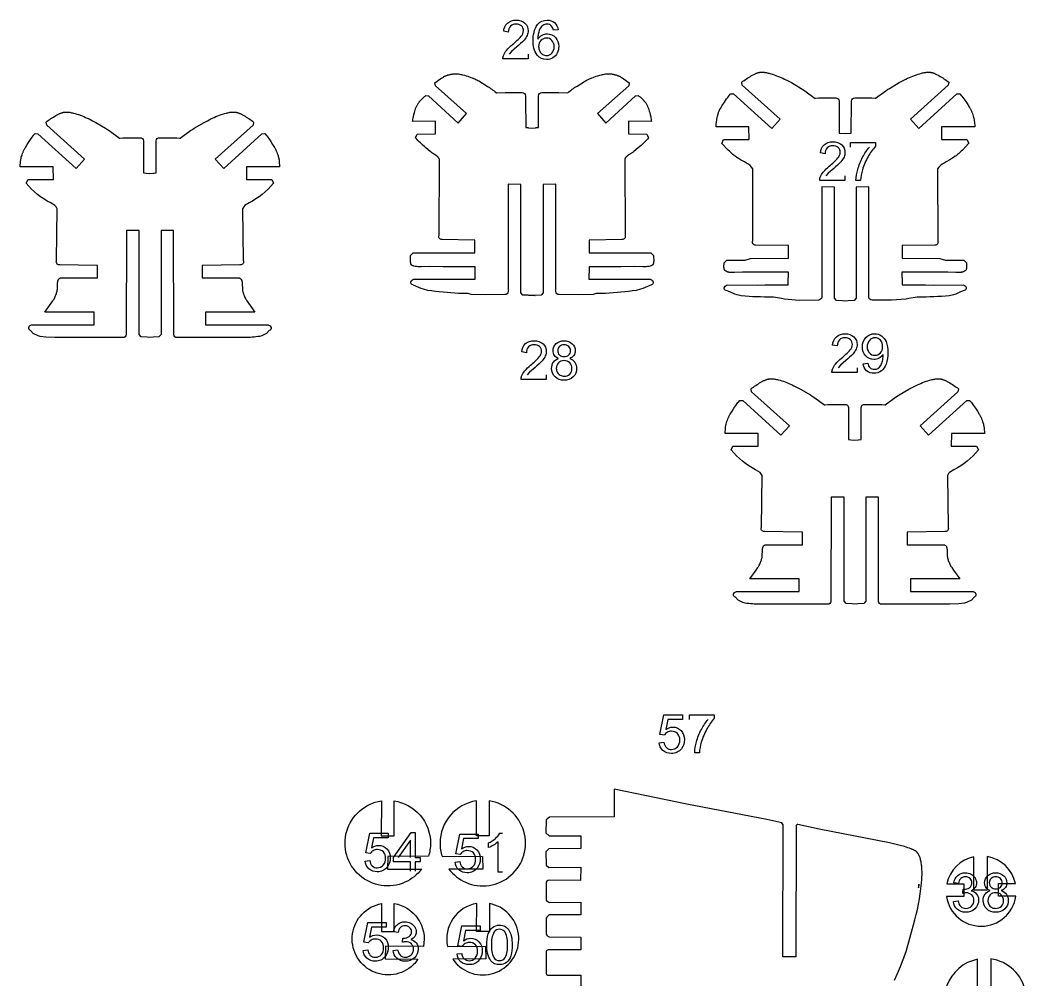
# Model space of a CAD drawing. Extents: x -389 to 108, y -244 to 818.
# Drawn here: x -388.7 to -129.1, y 50.1 to 297.9 of the extents above; entities that cross this region are included whole.
import ezdxf

# ---------------------------------------------------------------- set-up
doc = ezdxf.new("R2010")
doc.units = 0
doc.layers.add('LAYER_1', color=18, linetype='CONTINUOUS')
doc.layers.add('LETTERS', color=1, linetype='CONTINUOUS')

msp = doc.modelspace()

# ---------------------------------------------------------------- linework, layer by layer
at = {"layer": 'LAYER_1'}
for points in [[(-255.8, 226.83), (-255.79, 226.83), (-255.79, 226.83), (-255.79, 226.83), (-255.79, 226.83), (-255.79, 226.83), (-255.79, 226.83), (-255.78, 226.83), (-255.78, 226.83), (-255.78, 226.83), (-255.78, 226.83), (-255.78, 226.83), (-255.78, 226.83), (-255.78, 226.83), (-255.78, 226.83), (-255.78, 226.83), (-255.78, 226.83), (-255.78, 226.83), (-255.78, 226.83), (-255.78, 226.83), (-255.78, 226.83), (-255.78, 226.83), (-255.78, 226.83), (-255.78, 226.83), (-255.78, 226.83), (-255.78, 226.83), (-255.78, 226.83), (-255.78, 226.83), (-255.78, 226.83), (-255.78, 226.83), (-255.78, 226.83), (-255.78, 226.83), (-255.79, 226.83), (-255.79, 226.83), (-255.79, 226.83), (-255.79, 226.82), (-255.79, 226.82), (-255.79, 226.82), (-255.85, 226.82), (-256.58, 226.76), (-257.39, 226.82), (-257.57, 226.84), (-258.9, 226.91), (-259.43, 227.51), (-259.43, 255.46), (-262.69, 255.49), (-262.7, 227.78, -0.398282), (-263.54, 227.03), (-268.52, 226.98), (-272.29, 227.09), (-273.06, 227.29), (-275.16, 227.34), (-275.51, 227.34, -0.021615), (-283.44, 228.09), (-284.54, 228.43), (-285.13, 228.59), (-286.38, 229.14), (-287.35, 229.51, -0.399718), (-287.84, 230.25), (-287.63, 230.66), (-287.1, 230.98), (-271.24, 230.98), (-271.25, 234.21), (-279.49, 234.21), (-283.11, 234.28), (-285.18, 234.23, -0.068065), (-286.74, 234.3), (-287.08, 234.39), (-287.15, 234.41), (-287.22, 234.44), (-287.28, 234.46), (-287.31, 234.47), (-287.35, 234.49), (-287.38, 234.5), (-287.41, 234.52), (-287.44, 234.53), (-287.47, 234.55), (-287.5, 234.57), (-287.53, 234.58), (-287.54, 234.59), (-287.56, 234.6), (-287.57, 234.61), (-287.58, 234.62), (-287.6, 234.63), (-287.61, 234.64), (-287.62, 234.65), (-287.64, 234.67), (-287.65, 234.68), (-287.66, 234.69), (-287.67, 234.7), (-287.68, 234.71), (-287.7, 234.73), (-287.71, 234.74), (-287.72, 234.75), (-287.73, 234.77), (-287.74, 234.78), (-287.74, 234.79), (-287.75, 234.8), (-287.76, 234.81), (-287.76, 234.82), (-287.77, 234.83), (-287.78, 234.84), (-287.78, 234.85), (-287.79, 234.86), (-287.79, 234.87), (-287.8, 234.88), (-287.8, 234.89), (-287.81, 234.9), (-287.81, 234.91), (-287.82, 234.94), (-287.83, 234.96), (-287.84, 234.98), (-287.84, 235.01), (-287.85, 235.03), (-287.85, 235.06), (-287.86, 235.08), (-287.87, 235.13), (-287.9, 235.39), (-287.91, 235.44), (-287.92, 235.48), (-287.93, 235.51), (-287.93, 235.53), (-287.91, 237.09), (-287.19, 237.78), (-282.47, 237.79), (-281.04, 237.8), (-271.32, 237.83), (-271.32, 237.83), (-271.27, 237.83), (-271.27, 237.87), (-271.27, 239.43), (-271.27, 241.09), (-271.4, 241.09), (-279.75, 241.21, -0.562041), (-280.55, 242.4), (-280.46, 261.99), (-280.49, 262.06), (-280.53, 262.12), (-280.57, 262.19), (-280.61, 262.25), (-280.65, 262.31), (-280.69, 262.37), (-280.74, 262.43), (-280.76, 262.46), (-280.78, 262.49), (-280.84, 262.55), (-280.89, 262.6), (-280.95, 262.66), (-281, 262.71), (-281.06, 262.76), (-281.12, 262.81), (-281.18, 262.86), (-281.25, 262.91), (-281.35, 262.99), (-281.46, 263.06), (-281.69, 263.21), (-282.26, 263.56), (-282.38, 263.64), (-282.5, 263.72), (-282.62, 263.81), (-282.85, 263.99), (-283.98, 264.95, -0.041112), (-286.63, 267.5), (-286.17, 268.47), (-281.45, 268.49), (-281.48, 271.77), (-287.36, 271.75), (-287.32, 272.05), (-287.28, 272.34), (-287.23, 272.63), (-287.17, 272.91), (-287.05, 273.48), (-286.9, 274.06), (-286.81, 274.4), (-286.7, 274.73), (-286.65, 274.9), (-286.59, 275.07), (-286.52, 275.23), (-286.45, 275.4), (-286.38, 275.56), (-286.31, 275.73), (-286.23, 275.89), (-286.15, 276.04), (-286.06, 276.2), (-285.97, 276.35), (-285.88, 276.49), (-285.78, 276.64), (-285.72, 276.73), (-285.65, 276.81), (-285.58, 276.9), (-285.51, 276.98), (-285.44, 277.06), (-285.36, 277.14), (-284.58, 277.93, 0.016687), (-283.97, 278.4), (-283.23, 278.37), (-275.61, 271.32), (-273.43, 273.74), (-281.5, 280.91), (-281.66, 281.69), (-280.08, 282.78), (-279.76, 282.99), (-279.6, 283.1), (-279.44, 283.19), (-279.27, 283.29), (-279.11, 283.38), (-279.04, 283.41), (-278.97, 283.44), (-278.83, 283.5), (-278.69, 283.56), (-278.55, 283.62), (-278.4, 283.67), (-278.25, 283.72), (-278.1, 283.76), (-277.95, 283.8), (-277.8, 283.84), (-277.64, 283.87), (-277.49, 283.9), (-277.34, 283.93), (-277.18, 283.96), (-277.03, 283.98), (-276.88, 284), (-276.73, 284.01), (-276.62, 284.02), (-276.51, 284.03), (-276.39, 284.03), (-276.28, 284.04), (-276.17, 284.03), (-276.05, 284.03), (-275.94, 284.03), (-275.82, 284.02), (-275.71, 284.01), (-275.6, 283.99), (-275.37, 283.96), (-275.14, 283.93), (-274.91, 283.88), (-274.69, 283.83), (-274.46, 283.78), (-274.01, 283.65), (-273.57, 283.52), (-273.13, 283.38), (-272.31, 283.09), (-271.96, 282.95), (-271.64, 282.82), (-271.34, 282.7), (-271.07, 282.57), (-270.81, 282.44), (-270.56, 282.31), (-270.31, 282.17), (-268.16, 280.85, -0.02848), (-265.76, 279.14), (-263.5, 279.17), (-263.49, 279.17), (-259.11, 279.16, -0.444122), (-258.21, 278.35), (-258.2, 276.97), (-258.2, 276.93), (-258.17, 270.31), (-258.17, 270.3), (-258.17, 270.16), (-257.64, 270.12), (-257.48, 270.11), (-257.39, 270.11), (-256.53, 270.03), (-255.7, 270.1), (-255.66, 270.1), (-255.46, 270.12), (-254.92, 270.16), (-254.92, 270.31), (-254.92, 270.31), (-254.92, 270.31), (-254.89, 276.97), (-254.89, 276.97), (-254.89, 278.35, -0.444376), (-253.99, 279.16), (-249.61, 279.17), (-249.6, 279.17), (-247.33, 279.14, -0.028452), (-244.94, 280.85), (-242.79, 282.17), (-242.54, 282.31), (-242.29, 282.44), (-242.03, 282.57), (-241.75, 282.7), (-241.46, 282.83), (-241.14, 282.96), (-240.79, 283.09), (-239.96, 283.38), (-239.53, 283.52), (-239.08, 283.66), (-238.64, 283.78), (-238.41, 283.83), (-238.18, 283.88), (-237.95, 283.93), (-237.73, 283.97), (-237.5, 284), (-237.38, 284.01), (-237.27, 284.02), (-237.16, 284.03), (-237.04, 284.03), (-236.93, 284.04), (-236.81, 284.04), (-236.7, 284.04), (-236.59, 284.03), (-236.48, 284.03), (-236.36, 284.02), (-236.21, 284), (-236.06, 283.98), (-235.91, 283.96), (-235.76, 283.93), (-235.61, 283.91), (-235.45, 283.88), (-235.3, 283.84), (-235.14, 283.8), (-234.99, 283.76), (-234.84, 283.72), (-234.69, 283.67), (-234.54, 283.62), (-234.4, 283.56), (-234.26, 283.51), (-234.12, 283.44), (-234.06, 283.41), (-233.99, 283.38), (-233.82, 283.29), (-233.66, 283.19), (-233.49, 283.1), (-233.33, 283), (-233.01, 282.79), (-231.44, 281.69), (-231.6, 280.91), (-239.66, 273.74), (-237.48, 271.32), (-229.87, 278.38), (-229.13, 278.4, 0.016493), (-228.51, 277.93), (-227.73, 277.15), (-227.66, 277.07), (-227.59, 276.98), (-227.51, 276.9), (-227.45, 276.81), (-227.38, 276.73), (-227.31, 276.64), (-227.22, 276.5), (-227.12, 276.35), (-227.03, 276.2), (-226.95, 276.05), (-226.87, 275.89), (-226.79, 275.73), (-226.71, 275.57), (-226.64, 275.4), (-226.57, 275.24), (-226.51, 275.07), (-226.45, 274.9), (-226.39, 274.73), (-226.28, 274.4), (-226.19, 274.06), (-226.05, 273.49), (-225.92, 272.92), (-225.87, 272.63), (-225.82, 272.34), (-225.77, 272.05), (-225.73, 271.75), (-231.62, 271.77), (-231.64, 268.49), (-226.92, 268.48), (-226.46, 267.51, -0.041124), (-229.12, 264.95), (-230.24, 263.99), (-230.48, 263.81), (-230.6, 263.72), (-230.72, 263.64), (-230.84, 263.56), (-231.41, 263.21), (-231.63, 263.07), (-231.74, 262.99), (-231.85, 262.91), (-231.91, 262.87), (-231.97, 262.82), (-232.03, 262.77), (-232.09, 262.71), (-232.15, 262.66), (-232.2, 262.61), (-232.26, 262.55), (-232.31, 262.49), (-232.33, 262.46), (-232.36, 262.43), (-232.4, 262.37), (-232.45, 262.31), (-232.49, 262.25), (-232.53, 262.19), (-232.57, 262.12), (-232.6, 262.06), (-232.64, 261.99), (-232.55, 242.4, -0.561976), (-233.35, 241.21), (-241.69, 241.1), (-241.82, 241.1), (-241.82, 239.43), (-241.82, 237.87), (-241.82, 237.83), (-241.77, 237.83), (-241.77, 237.83), (-232.05, 237.8), (-230.62, 237.8), (-225.9, 237.78), (-225.19, 237.09), (-225.16, 235.53), (-225.17, 235.51), (-225.17, 235.49), (-225.18, 235.44), (-225.19, 235.39), (-225.23, 235.13), (-225.24, 235.08), (-225.24, 235.06), (-225.25, 235.04), (-225.25, 235.01), (-225.26, 234.99), (-225.27, 234.96), (-225.27, 234.94), (-225.28, 234.92), (-225.29, 234.91), (-225.29, 234.89), (-225.3, 234.88), (-225.3, 234.87), (-225.31, 234.86), (-225.31, 234.85), (-225.32, 234.84), (-225.32, 234.83), (-225.33, 234.82), (-225.34, 234.81), (-225.34, 234.8), (-225.35, 234.79), (-225.36, 234.78), (-225.37, 234.77), (-225.38, 234.76), (-225.39, 234.74), (-225.4, 234.73), (-225.41, 234.72), (-225.42, 234.7), (-225.43, 234.69), (-225.45, 234.68), (-225.46, 234.67), (-225.47, 234.66), (-225.48, 234.65), (-225.5, 234.64), (-225.51, 234.63), (-225.52, 234.62), (-225.54, 234.61), (-225.55, 234.6), (-225.57, 234.59), (-225.6, 234.57), (-225.62, 234.55), (-225.65, 234.53), (-225.69, 234.52), (-225.72, 234.5), (-225.75, 234.49), (-225.78, 234.48), (-225.81, 234.46), (-225.88, 234.44), (-225.95, 234.42), (-226.01, 234.4), (-226.36, 234.3, -0.068134), (-227.92, 234.23), (-229.99, 234.28), (-233.61, 234.21), (-241.84, 234.22), (-241.85, 230.98), (-225.99, 230.98), (-225.47, 230.66), (-225.25, 230.25, -0.400029), (-225.75, 229.51), (-226.72, 229.14), (-227.97, 228.59), (-228.55, 228.43), (-229.65, 228.1, -0.021576), (-237.59, 227.34), (-237.93, 227.34), (-240.04, 227.29), (-240.8, 227.09), (-244.58, 226.98), (-249.56, 227.03, -0.398236), (-250.39, 227.78), (-250.41, 255.49), (-253.66, 255.46), (-253.66, 227.51), (-254.2, 226.91), (-255.8, 226.83)], [(-175.76, 268.6), (-174.16, 268.73), (-174.13, 277, -0.444466), (-173.23, 277.81), (-168.84, 277.81), (-168.84, 277.81), (-168.03, 277.71), (-167.93, 277.7), (-165.25, 279.66), (-164.79, 279.97), (-164.33, 280.26), (-161.8, 281.75), (-160.93, 282.22), (-160.06, 282.66), (-159.62, 282.87), (-159.17, 283.08), (-158.72, 283.27), (-158.27, 283.45), (-157.82, 283.62), (-157.36, 283.78), (-156.93, 283.93), (-156.49, 284.06), (-156.04, 284.18), (-155.81, 284.24), (-155.58, 284.29), (-155.36, 284.33), (-155.13, 284.37), (-154.9, 284.4), (-154.79, 284.42), (-154.67, 284.43), (-154.56, 284.43), (-154.44, 284.44), (-154.33, 284.44), (-154.22, 284.44), (-154.1, 284.44), (-153.99, 284.44), (-153.88, 284.43), (-153.76, 284.42), (-153.69, 284.41), (-153.62, 284.4), (-153.55, 284.39), (-153.47, 284.38), (-153.4, 284.36), (-153.33, 284.34), (-153.26, 284.32), (-153.19, 284.3), (-153.11, 284.28), (-153.04, 284.26), (-152.9, 284.21), (-152.76, 284.15), (-152.62, 284.09), (-152.48, 284.03), (-152.35, 283.97), (-151.54, 283.55, -0.026021), (-148.99, 281.87), (-149.15, 281.08), (-158.9, 272.31), (-156.72, 269.89), (-146.88, 278.84), (-146.13, 278.87), (-145.77, 278.45), (-145.71, 278.37), (-145.64, 278.28), (-145.12, 277.59), (-144.6, 276.84), (-144.1, 276.08), (-143.63, 275.34), (-143.55, 275.19), (-143.47, 275.05), (-143.39, 274.89), (-143.31, 274.74), (-143.24, 274.58), (-143.17, 274.41), (-143.04, 274.08), (-142.91, 273.75), (-142.8, 273.41), (-142.59, 272.76), (-142.57, 272.69), (-142.55, 272.61), (-142.53, 272.54), (-142.51, 272.47), (-142.48, 272.32), (-142.45, 272.17), (-142.43, 272.02), (-142.41, 271.86), (-142.38, 271.56), (-142.3, 270.49), (-142.28, 270.34), (-150.86, 270.34), (-150.88, 267.06), (-144.32, 267.05), (-143.86, 266.08), (-145.49, 264.35), (-145.83, 264.01), (-146.17, 263.68), (-146.34, 263.53), (-146.52, 263.37), (-146.72, 263.2), (-146.92, 263.04), (-147.13, 262.88), (-147.34, 262.73), (-147.77, 262.43), (-148.2, 262.15), (-148.44, 261.99), (-148.69, 261.84), (-149.7, 261.27), (-150.2, 260.98, 0.166223), (-151.87, 259.49), (-151.86, 240.97, -0.561996), (-152.59, 239.78), (-160.93, 239.67), (-161.06, 239.67), (-161.06, 238), (-161.06, 236.44), (-161.06, 236.4), (-161.01, 236.4), (-161.01, 236.4), (-151.29, 236.37), (-149.86, 235.9), (-145.14, 235.89), (-144.43, 235.2), (-144.4, 234.1), (-144.41, 234.08), (-144.41, 234.06), (-144.42, 234.01), (-144.43, 233.96), (-144.47, 233.7), (-144.48, 233.65), (-144.48, 233.63), (-144.49, 233.6), (-144.49, 233.58), (-144.5, 233.56), (-144.51, 233.53), (-144.51, 233.51), (-144.52, 233.49), (-144.53, 233.47), (-144.53, 233.46), (-144.54, 233.45), (-144.54, 233.44), (-144.55, 233.43), (-144.55, 233.42), (-144.56, 233.41), (-144.56, 233.4), (-144.57, 233.39), (-144.58, 233.38), (-144.58, 233.37), (-144.59, 233.36), (-144.6, 233.35), (-144.6, 233.34), (-144.61, 233.32), (-144.63, 233.31), (-144.64, 233.3), (-144.65, 233.28), (-144.67, 233.26), (-144.7, 233.23), (-144.72, 233.21), (-144.75, 233.19), (-144.78, 233.16), (-144.81, 233.14), (-144.83, 233.12), (-144.86, 233.1), (-144.89, 233.08), (-144.92, 233.06), (-144.96, 233.04), (-144.99, 233.03), (-145.02, 233.01), (-145.05, 232.99), (-145.08, 232.98), (-145.12, 232.96), (-145.19, 232.93), (-145.25, 232.9), (-145.32, 232.88), (-145.39, 232.86), (-145.46, 232.83), (-145.6, 232.79), (-145.65, 232.78), (-145.71, 232.77), (-145.76, 232.76), (-145.81, 232.75), (-145.86, 232.74), (-145.91, 232.73), (-145.96, 232.72), (-146, 232.72), (-146.05, 232.71), (-146.1, 232.71), (-146.19, 232.71), (-146.28, 232.71), (-146.37, 232.71), (-146.94, 232.73), (-147.04, 232.73), (-147.16, 232.73), (-149.23, 232.77), (-152.85, 232.78), (-156.27, 232.79), (-161.08, 232.79), (-161.02, 229.97), (-161.01, 229.55), (-160.47, 229.54), (-159.43, 229.54), (-158.83, 229.54), (-158.63, 229.54), (-157.36, 229.54), (-154.97, 229.5), (-152.98, 229.49), (-145.23, 229.55), (-144.71, 229.23), (-144.49, 228.82, -0.399962), (-144.99, 228.08), (-145.96, 227.71), (-147.21, 227.16), (-147.79, 227), (-148.89, 226.67, -0.016121), (-156.83, 226.37), (-157.17, 226.37), (-159.28, 226.01), (-160.04, 225.81), (-163.82, 225.55), (-168.8, 225.6, -0.398108), (-169.63, 226.35), (-169.65, 254.82), (-172.9, 254.8), (-172.9, 226.08), (-173.44, 225.48), (-174.95, 225.4), (-175.76, 225.33), (-176.48, 225.39), (-177.99, 225.47), (-178.53, 226.07), (-178.53, 254.79), (-181.78, 254.82), (-181.8, 226.34, -0.398145), (-182.63, 225.6), (-187.61, 225.54), (-191.39, 225.8), (-192.15, 226), (-194.26, 226.36), (-194.6, 226.36, -0.016152), (-202.54, 226.66), (-203.64, 226.99), (-204.22, 227.15), (-205.47, 227.71), (-206.44, 228.07, -0.40006), (-206.94, 228.81), (-206.72, 229.22), (-206.2, 229.54), (-198.45, 229.48), (-196.46, 229.5), (-194.07, 229.53), (-192.8, 229.54), (-190.96, 229.54), (-190.41, 229.54), (-190.41, 229.96), (-190.35, 232.78), (-195.16, 232.79), (-198.58, 232.78), (-202.2, 232.77), (-204.27, 232.72), (-204.39, 232.72), (-204.49, 232.72), (-205.06, 232.7), (-205.15, 232.7), (-205.24, 232.7), (-205.33, 232.7), (-205.38, 232.71), (-205.42, 232.71), (-205.47, 232.72), (-205.52, 232.72), (-205.57, 232.73), (-205.62, 232.74), (-205.67, 232.75), (-205.72, 232.76), (-205.78, 232.77), (-205.83, 232.79), (-205.97, 232.83), (-206.04, 232.85), (-206.11, 232.87), (-206.18, 232.9), (-206.24, 232.93), (-206.31, 232.96), (-206.34, 232.97), (-206.38, 232.99), (-206.41, 233), (-206.44, 233.02), (-206.47, 233.04), (-206.5, 233.06), (-206.54, 233.08), (-206.57, 233.09), (-206.59, 233.12), (-206.62, 233.14), (-206.65, 233.16), (-206.68, 233.18), (-206.71, 233.2), (-206.73, 233.23), (-206.76, 233.25), (-206.78, 233.28), (-206.79, 233.29), (-206.8, 233.3), (-206.81, 233.32), (-206.83, 233.33), (-206.83, 233.34), (-206.84, 233.35), (-206.85, 233.36), (-206.85, 233.37), (-206.86, 233.38), (-206.87, 233.39), (-206.87, 233.4), (-206.88, 233.41), (-206.88, 233.42), (-206.89, 233.43), (-206.89, 233.45), (-206.9, 233.46), (-206.9, 233.47), (-206.91, 233.48), (-206.92, 233.5), (-206.92, 233.53), (-206.93, 233.55), (-206.94, 233.57), (-206.94, 233.6), (-206.95, 233.62), (-206.95, 233.65), (-206.96, 233.7), (-207, 233.95), (-207.01, 234), (-207.02, 234.05), (-207.02, 234.07), (-207.03, 234.1), (-207, 235.19), (-206.29, 235.88), (-201.57, 235.9), (-200.14, 236.36), (-190.42, 236.39), (-190.42, 236.39), (-190.37, 236.39), (-190.37, 236.43), (-190.37, 238), (-190.37, 239.66), (-190.5, 239.66), (-198.84, 239.77, -0.561977), (-199.57, 240.97), (-199.56, 259.48, 0.166253), (-201.23, 260.97), (-201.73, 261.26), (-202.74, 261.84), (-202.99, 261.99), (-203.23, 262.14), (-203.66, 262.43), (-204.09, 262.72), (-204.3, 262.88), (-204.51, 263.04), (-204.71, 263.2), (-204.91, 263.36), (-205.09, 263.52), (-205.26, 263.68), (-205.6, 264.01), (-205.94, 264.34), (-207.57, 266.07), (-207.11, 267.04), (-200.55, 267.05), (-200.57, 270.33), (-209.07, 270.33, -0.043095), (-208.76, 272.75), (-208.67, 273.07), (-208.43, 273.96), (-208.39, 274.11), (-208.34, 274.25), (-208.29, 274.39), (-208.23, 274.54), (-208.2, 274.61), (-208.17, 274.68), (-208.14, 274.75), (-208.1, 274.82), (-208.07, 274.89), (-208.03, 274.96), (-207.99, 275.03), (-207.95, 275.1), (-207.46, 275.88), (-206.91, 276.72), (-206.33, 277.54), (-206.06, 277.93), (-205.79, 278.28), (-205.72, 278.37), (-205.66, 278.44), (-205.29, 278.87), (-204.55, 278.84), (-194.7, 269.88), (-192.53, 272.3), (-202.28, 281.08), (-202.44, 281.86, -0.026016), (-199.88, 283.55), (-199.08, 283.96), (-198.94, 284.03), (-198.81, 284.09), (-198.67, 284.15), (-198.53, 284.2), (-198.39, 284.25), (-198.32, 284.28), (-198.24, 284.3), (-198.17, 284.32), (-198.1, 284.34), (-198.03, 284.35), (-197.96, 284.37), (-197.88, 284.38), (-197.81, 284.4), (-197.74, 284.41), (-197.67, 284.41), (-197.55, 284.42), (-197.44, 284.43), (-197.33, 284.44), (-197.21, 284.44), (-197.1, 284.44), (-196.99, 284.43), (-196.87, 284.43), (-196.76, 284.42), (-196.64, 284.41), (-196.53, 284.4), (-196.3, 284.37), (-196.07, 284.33), (-195.85, 284.28), (-195.62, 284.23), (-195.39, 284.18), (-194.94, 284.05), (-194.5, 283.92), (-194.07, 283.78), (-193.61, 283.62), (-193.16, 283.45), (-192.71, 283.26), (-192.26, 283.07), (-191.81, 282.87), (-191.37, 282.66), (-190.49, 282.21), (-189.63, 281.74), (-187.1, 280.26), (-186.64, 279.96), (-186.18, 279.66), (-183.5, 277.69), (-183.4, 277.71), (-182.59, 277.81), (-182.58, 277.81), (-178.25, 277.8), (-178.2, 277.8), (-178.19, 277.8, -0.440785), (-177.3, 276.99), (-177.27, 268.72), (-175.76, 268.6)], [(-361.24, 243.55), (-361.31, 216.67, -0.398159), (-362.15, 215.92), (-379.73, 215.92), (-382.05, 216.06), (-383.46, 216.24), (-384.04, 216.4), (-385.29, 216.96), (-385.96, 217.78, -0.399574), (-386.45, 218.52), (-386.24, 218.93), (-385.71, 219.25), (-369.55, 219.25), (-369.55, 222.49), (-382.25, 222.52), (-380.61, 224.77), (-380.19, 225.4), (-380.09, 225.55), (-380, 225.72), (-379.9, 225.88), (-379.86, 225.96), (-379.82, 226.05), (-379.71, 226.28), (-379.6, 226.52), (-379.5, 226.75), (-379.4, 227), (-379.31, 227.24), (-379.27, 227.36), (-379.23, 227.48), (-379.2, 227.61), (-379.16, 227.73), (-379.13, 227.86), (-379.1, 227.99), (-379.09, 228.07), (-379.07, 228.16), (-379.06, 228.25), (-379.05, 228.34), (-379.04, 228.43), (-379.04, 228.52), (-379.03, 228.7), (-379.02, 229.63), (-379.01, 229.81), (-379, 229.9), (-379, 229.99), (-378.99, 230.08), (-378.98, 230.17), (-378.96, 230.26), (-378.95, 230.35), (-378.93, 230.43), (-378.92, 230.48), (-378.91, 230.52), (-378.89, 230.56), (-378.88, 230.61), (-378.87, 230.65), (-378.85, 230.69), (-378.84, 230.73), (-378.82, 230.77), (-378.8, 230.81), (-378.79, 230.85), (-378.78, 230.86), (-378.78, 230.87), (-378.77, 230.88), (-378.77, 230.89), (-378.76, 230.9), (-378.75, 230.91), (-378.75, 230.92), (-378.74, 230.93), (-378.74, 230.94), (-378.73, 230.95), (-378.72, 230.95), (-378.72, 230.96), (-378.7, 230.98), (-378.69, 230.99), (-378.68, 231.01), (-378.66, 231.02), (-378.65, 231.04), (-378.63, 231.05), (-378.62, 231.07), (-378.6, 231.08), (-378.57, 231.1), (-378.4, 231.23), (-378.36, 231.26), (-378.34, 231.27), (-378.33, 231.29), (-378.31, 231.3), (-378.29, 231.32), (-368.71, 231.31), (-368.7, 231.31), (-368.66, 231.31), (-368.66, 231.35), (-368.66, 232.91), (-368.66, 234.57), (-368.79, 234.57), (-378.42, 234.69), (-378.51, 234.69, -0.561995), (-379.23, 235.88), (-379.07, 249.19), (-379.39, 249.69, 0.095105), (-380.75, 250.68, -0.102801), (-387.08, 255.78), (-386.62, 256.75), (-380.06, 256.76), (-380.09, 260.04), (-388.66, 260.04), (-388.64, 260.19), (-388.56, 261.26), (-388.53, 261.57), (-388.51, 261.72), (-388.49, 261.87), (-388.46, 262.02), (-388.43, 262.17), (-388.41, 262.24), (-388.4, 262.32), (-388.38, 262.39), (-388.35, 262.46), (-388.15, 263.12), (-388.03, 263.45), (-387.91, 263.79), (-387.77, 264.12), (-387.7, 264.28), (-387.63, 264.44), (-387.55, 264.6), (-387.47, 264.75), (-387.39, 264.9), (-387.31, 265.04), (-386.84, 265.78), (-386.34, 266.54), (-385.82, 267.29), (-385.31, 267.99), (-385.24, 268.08), (-385.17, 268.15), (-384.81, 268.58), (-384.07, 268.55), (-374.22, 259.59), (-372.04, 262.01), (-381.79, 270.79), (-381.95, 271.57, -0.026047), (-379.4, 273.26), (-378.6, 273.67), (-378.46, 273.74), (-378.32, 273.8), (-378.18, 273.86), (-378.04, 273.91), (-377.9, 273.96), (-377.83, 273.99), (-377.76, 274.01), (-377.69, 274.03), (-377.61, 274.05), (-377.54, 274.06), (-377.47, 274.08), (-377.4, 274.09), (-377.32, 274.11), (-377.25, 274.12), (-377.18, 274.12), (-377.07, 274.13), (-376.95, 274.14), (-376.84, 274.15), (-376.73, 274.15), (-376.61, 274.15), (-376.5, 274.14), (-376.38, 274.14), (-376.27, 274.13), (-376.16, 274.12), (-376.04, 274.11), (-375.81, 274.08), (-375.59, 274.04), (-375.36, 273.99), (-375.13, 273.94), (-374.91, 273.89), (-374.46, 273.76), (-374.01, 273.63), (-373.58, 273.49), (-373.12, 273.33), (-372.67, 273.16), (-372.22, 272.97), (-371.77, 272.78), (-371.33, 272.58), (-370.88, 272.37), (-370.01, 271.92), (-369.14, 271.45), (-366.61, 269.97), (-366.15, 269.67), (-365.69, 269.37), (-363.01, 267.4), (-362.92, 267.42), (-362.11, 267.52), (-362.1, 267.52), (-357.72, 267.51, -0.444437), (-356.82, 266.7), (-356.78, 258.43), (-356.14, 258.38), (-355.18, 258.3), (-354.31, 258.38), (-354.25, 258.38), (-354.19, 258.38), (-353.56, 258.43), (-353.52, 266.7, -0.444487), (-352.62, 267.51), (-348.24, 267.52), (-348.23, 267.52), (-347.42, 267.42), (-347.32, 267.4), (-344.65, 269.37), (-344.19, 269.67), (-343.72, 269.97), (-341.19, 271.45), (-340.33, 271.92), (-339.45, 272.37), (-339.01, 272.58), (-338.57, 272.78), (-338.12, 272.97), (-337.67, 273.16), (-337.21, 273.33), (-336.76, 273.49), (-336.32, 273.63), (-335.88, 273.76), (-335.43, 273.89), (-335.21, 273.94), (-334.98, 273.99), (-334.75, 274.04), (-334.52, 274.08), (-334.29, 274.11), (-334.18, 274.12), (-334.07, 274.13), (-333.95, 274.14), (-333.84, 274.14), (-333.73, 274.15), (-333.61, 274.15), (-333.5, 274.15), (-333.38, 274.14), (-333.27, 274.13), (-333.16, 274.12), (-333.09, 274.12), (-333.01, 274.11), (-332.94, 274.09), (-332.87, 274.08), (-332.8, 274.06), (-332.72, 274.05), (-332.65, 274.03), (-332.58, 274.01), (-332.51, 273.99), (-332.44, 273.96), (-332.3, 273.91), (-332.16, 273.86), (-332.02, 273.8), (-331.88, 273.74), (-331.74, 273.67), (-330.94, 273.26, -0.026111), (-328.39, 271.57), (-328.55, 270.79), (-338.29, 262.01), (-336.12, 259.59), (-326.27, 268.55), (-325.53, 268.58), (-325.16, 268.15), (-325.1, 268.08), (-325.03, 267.99), (-324.51, 267.29), (-324, 266.54), (-323.49, 265.78), (-323.03, 265.04), (-322.95, 264.9), (-322.86, 264.75), (-322.79, 264.6), (-322.71, 264.44), (-322.64, 264.28), (-322.57, 264.12), (-322.43, 263.79), (-322.31, 263.45), (-322.19, 263.12), (-321.98, 262.46), (-321.96, 262.39), (-321.94, 262.32), (-321.92, 262.24), (-321.91, 262.17), (-321.87, 262.02), (-321.85, 261.87), (-321.83, 261.72), (-321.81, 261.57), (-321.78, 261.26), (-321.69, 260.19), (-321.68, 260.04), (-330.25, 260.04), (-330.28, 256.76), (-323.72, 256.75), (-323.26, 255.78, -0.102815), (-329.59, 250.68, 0.095005), (-330.94, 249.69), (-331.27, 249.19), (-331.1, 235.88, -0.561639), (-331.83, 234.69), (-331.92, 234.69), (-341.55, 234.57), (-341.68, 234.57), (-341.68, 232.91), (-341.68, 231.35), (-341.68, 231.31), (-341.63, 231.31), (-341.63, 231.31), (-332.04, 231.32), (-332.03, 231.3), (-332.01, 231.29), (-331.99, 231.27), (-331.98, 231.26), (-331.94, 231.23), (-331.77, 231.1), (-331.74, 231.08), (-331.72, 231.07), (-331.71, 231.05), (-331.69, 231.04), (-331.68, 231.02), (-331.66, 231.01), (-331.65, 230.99), (-331.63, 230.98), (-331.62, 230.96), (-331.61, 230.95), (-331.61, 230.95), (-331.6, 230.94), (-331.6, 230.93), (-331.59, 230.92), (-331.58, 230.91), (-331.58, 230.9), (-331.57, 230.89), (-331.57, 230.88), (-331.56, 230.87), (-331.56, 230.86), (-331.55, 230.85), (-331.53, 230.81), (-331.52, 230.77), (-331.5, 230.73), (-331.48, 230.69), (-331.47, 230.65), (-331.46, 230.61), (-331.44, 230.56), (-331.43, 230.52), (-331.42, 230.48), (-331.41, 230.43), (-331.39, 230.35), (-331.37, 230.26), (-331.36, 230.17), (-331.35, 230.08), (-331.34, 229.99), (-331.33, 229.9), (-331.33, 229.81), (-331.32, 229.63), (-331.31, 228.7), (-331.3, 228.52), (-331.29, 228.43), (-331.29, 228.34), (-331.28, 228.25), (-331.26, 228.16), (-331.25, 228.07), (-331.23, 227.99), (-331.21, 227.86), (-331.17, 227.73), (-331.14, 227.61), (-331.1, 227.48), (-331.07, 227.36), (-331.02, 227.24), (-330.94, 227), (-330.84, 226.75), (-330.74, 226.52), (-330.63, 226.28), (-330.52, 226.05), (-330.48, 225.96), (-330.43, 225.88), (-330.34, 225.72), (-330.25, 225.55), (-330.15, 225.4), (-329.73, 224.77), (-328.08, 222.52), (-340.78, 222.49), (-340.79, 219.25), (-324.62, 219.25), (-324.1, 218.93), (-323.88, 218.52, -0.399927), (-324.38, 217.78), (-325.05, 216.96), (-326.3, 216.4), (-326.88, 216.24, -0.033144), (-330.61, 215.92), (-348.19, 215.92, -0.398265), (-349.03, 216.67), (-349.04, 243.55), (-350.24, 243.55), (-352.28, 243.55), (-352.28, 230.49), (-352.28, 217.42), (-352.3, 217.42), (-352.3, 216.7), (-352.83, 216.1), (-354.34, 216.02), (-355.15, 215.95), (-355.88, 216.01), (-357.39, 216.09), (-357.92, 216.69), (-357.92, 243.55), (-359.63, 243.55), (-361.24, 243.55)], [(-179.33, 174.69), (-179.4, 147.81, -0.398274), (-180.24, 147.06), (-197.82, 147.06, -0.033126), (-201.55, 147.38), (-202.13, 147.54), (-203.39, 148.1), (-204.05, 148.93, -0.39987), (-204.55, 149.67), (-204.33, 150.07), (-203.81, 150.39), (-187.64, 150.39), (-187.65, 153.63), (-200.35, 153.66), (-198.7, 155.91), (-198.28, 156.54), (-198.18, 156.7), (-198.09, 156.86), (-198, 157.02), (-197.95, 157.1), (-197.91, 157.19), (-197.8, 157.42), (-197.69, 157.66), (-197.59, 157.9), (-197.49, 158.14), (-197.41, 158.38), (-197.36, 158.5), (-197.33, 158.63), (-197.29, 158.75), (-197.26, 158.87), (-197.23, 159), (-197.2, 159.13), (-197.18, 159.21), (-197.17, 159.3), (-197.15, 159.39), (-197.14, 159.48), (-197.14, 159.57), (-197.13, 159.66), (-197.12, 159.84), (-197.11, 160.77), (-197.1, 160.95), (-197.1, 161.04), (-197.09, 161.13), (-197.08, 161.22), (-197.07, 161.31), (-197.06, 161.4), (-197.04, 161.49), (-197.02, 161.58), (-197.01, 161.62), (-197, 161.66), (-196.99, 161.7), (-196.97, 161.75), (-196.96, 161.79), (-196.95, 161.83), (-196.93, 161.87), (-196.91, 161.91), (-196.9, 161.95), (-196.88, 161.99), (-196.87, 162), (-196.87, 162.01), (-196.86, 162.02), (-196.86, 162.03), (-196.85, 162.04), (-196.85, 162.05), (-196.84, 162.06), (-196.84, 162.07), (-196.83, 162.08), (-196.82, 162.09), (-196.82, 162.1), (-196.81, 162.1), (-196.8, 162.12), (-196.78, 162.14), (-196.77, 162.15), (-196.75, 162.16), (-196.74, 162.18), (-196.72, 162.19), (-196.71, 162.21), (-196.69, 162.22), (-196.66, 162.25), (-196.49, 162.37), (-196.45, 162.4), (-196.44, 162.41), (-196.42, 162.43), (-196.4, 162.44), (-196.39, 162.46), (-186.8, 162.45), (-186.8, 162.45), (-186.75, 162.45), (-186.75, 162.49), (-186.75, 164.05), (-186.75, 165.72), (-186.88, 165.72), (-196.51, 165.83), (-196.6, 165.83, -0.562277), (-197.33, 167.02), (-197.16, 180.33), (-197.49, 180.83), (-197.7, 181.06), (-198.84, 181.82, -0.102796), (-205.17, 186.92), (-204.71, 187.89), (-198.15, 187.9), (-198.18, 191.18), (-206.75, 191.18), (-206.72, 191.49), (-206.65, 192.4), (-206.62, 192.71), (-206.6, 192.86), (-206.58, 193.01), (-206.56, 193.16), (-206.53, 193.31), (-206.51, 193.38), (-206.49, 193.46), (-206.47, 193.53), (-206.45, 193.6), (-206.24, 194.26), (-206.12, 194.59), (-206, 194.93), (-205.86, 195.26), (-205.79, 195.42), (-205.72, 195.58), (-205.65, 195.74), (-205.57, 195.89), (-205.49, 196.04), (-205.4, 196.18), (-204.94, 196.92), (-204.44, 197.69), (-203.92, 198.43), (-203.4, 199.13), (-203.33, 199.22), (-203.27, 199.29), (-202.9, 199.72), (-202.16, 199.69), (-192.31, 190.73), (-190.14, 193.15), (-199.89, 201.93), (-200.04, 202.71, -0.026032), (-197.49, 204.4), (-196.69, 204.81), (-196.55, 204.88), (-196.41, 204.94), (-196.27, 205), (-196.13, 205.05), (-195.99, 205.1), (-195.92, 205.13), (-195.85, 205.15), (-195.78, 205.17), (-195.71, 205.19), (-195.64, 205.21), (-195.56, 205.22), (-195.49, 205.24), (-195.42, 205.25), (-195.34, 205.26), (-195.27, 205.27), (-195.16, 205.28), (-195.05, 205.28), (-194.93, 205.29), (-194.82, 205.29), (-194.71, 205.29), (-194.59, 205.28), (-194.48, 205.28), (-194.36, 205.27), (-194.25, 205.26), (-194.14, 205.25), (-193.91, 205.22), (-193.68, 205.18), (-193.45, 205.13), (-193.22, 205.08), (-193, 205.03), (-192.55, 204.91), (-192.11, 204.77), (-191.67, 204.63), (-191.22, 204.47), (-190.76, 204.3), (-190.31, 204.11), (-189.86, 203.92), (-189.42, 203.72), (-188.98, 203.51), (-188.1, 203.06), (-187.24, 202.59), (-184.71, 201.11), (-184.24, 200.81), (-183.79, 200.51), (-181.11, 198.54), (-181.01, 198.56), (-180.2, 198.66), (-180.19, 198.66), (-175.81, 198.65, -0.444122), (-174.91, 197.84), (-174.87, 189.57), (-174.24, 189.53), (-173.28, 189.44), (-172.4, 189.52), (-172.34, 189.52), (-172.29, 189.53), (-171.65, 189.57), (-171.61, 197.84, -0.444466), (-170.71, 198.65), (-166.33, 198.66), (-166.32, 198.66), (-165.51, 198.56), (-165.42, 198.54), (-162.74, 200.51), (-162.28, 200.81), (-161.82, 201.11), (-159.29, 202.59), (-158.42, 203.06), (-157.55, 203.51), (-157.1, 203.72), (-156.66, 203.92), (-156.21, 204.11), (-155.76, 204.3), (-155.31, 204.47), (-154.85, 204.63), (-154.42, 204.77), (-153.97, 204.91), (-153.53, 205.03), (-153.3, 205.08), (-153.07, 205.13), (-152.84, 205.18), (-152.62, 205.22), (-152.39, 205.25), (-152.27, 205.26), (-152.16, 205.27), (-152.05, 205.28), (-151.93, 205.28), (-151.82, 205.29), (-151.7, 205.29), (-151.59, 205.29), (-151.48, 205.28), (-151.36, 205.28), (-151.25, 205.27), (-151.18, 205.26), (-151.11, 205.25), (-151.03, 205.24), (-150.96, 205.22), (-150.89, 205.21), (-150.82, 205.19), (-150.74, 205.17), (-150.67, 205.15), (-150.6, 205.13), (-150.53, 205.1), (-150.39, 205.05), (-150.25, 205), (-150.11, 204.94), (-149.97, 204.88), (-149.84, 204.81), (-149.03, 204.4, -0.026104), (-146.48, 202.71), (-146.64, 201.93), (-156.39, 193.15), (-154.21, 190.73), (-144.36, 199.69), (-143.62, 199.72), (-143.26, 199.29), (-143.19, 199.22), (-143.13, 199.13), (-142.61, 198.43), (-142.09, 197.69), (-141.59, 196.92), (-141.12, 196.18), (-141.04, 196.04), (-140.96, 195.89), (-140.88, 195.74), (-140.8, 195.58), (-140.73, 195.42), (-140.66, 195.26), (-140.53, 194.93), (-140.4, 194.59), (-140.28, 194.26), (-140.08, 193.6), (-140.05, 193.53), (-140.03, 193.46), (-140.02, 193.38), (-140, 193.31), (-139.97, 193.16), (-139.94, 193.01), (-139.92, 192.86), (-139.9, 192.71), (-139.87, 192.4), (-139.79, 191.33), (-139.77, 191.18), (-148.34, 191.18), (-148.37, 187.9), (-141.81, 187.89), (-141.35, 186.92, -0.102839), (-147.69, 181.82), (-148.82, 181.06), (-149.04, 180.83), (-149.36, 180.33), (-149.2, 167.02, -0.561949), (-149.92, 165.83), (-150.01, 165.83), (-159.64, 165.72), (-159.77, 165.72), (-159.77, 164.05), (-159.77, 162.49), (-159.77, 162.45), (-159.73, 162.45), (-159.72, 162.45), (-150.14, 162.46), (-150.12, 162.44), (-150.1, 162.43), (-150.09, 162.41), (-150.07, 162.4), (-150.04, 162.37), (-149.86, 162.25), (-149.83, 162.22), (-149.81, 162.21), (-149.8, 162.19), (-149.78, 162.18), (-149.77, 162.16), (-149.75, 162.15), (-149.74, 162.14), (-149.73, 162.12), (-149.71, 162.1), (-149.71, 162.1), (-149.7, 162.09), (-149.69, 162.08), (-149.69, 162.07), (-149.68, 162.06), (-149.68, 162.05), (-149.67, 162.04), (-149.67, 162.03), (-149.66, 162.02), (-149.65, 162.01), (-149.65, 162), (-149.64, 161.99), (-149.63, 161.95), (-149.61, 161.91), (-149.59, 161.87), (-149.58, 161.83), (-149.56, 161.79), (-149.55, 161.75), (-149.54, 161.7), (-149.52, 161.66), (-149.51, 161.62), (-149.5, 161.58), (-149.48, 161.49), (-149.47, 161.4), (-149.45, 161.31), (-149.44, 161.22), (-149.43, 161.13), (-149.43, 161.04), (-149.42, 160.95), (-149.41, 160.77), (-149.4, 159.84), (-149.39, 159.66), (-149.39, 159.57), (-149.38, 159.48), (-149.37, 159.39), (-149.36, 159.3), (-149.34, 159.21), (-149.33, 159.13), (-149.3, 159), (-149.27, 158.87), (-149.23, 158.75), (-149.2, 158.63), (-149.16, 158.5), (-149.12, 158.38), (-149.03, 158.14), (-148.93, 157.9), (-148.83, 157.66), (-148.72, 157.42), (-148.61, 157.19), (-148.57, 157.1), (-148.53, 157.02), (-148.43, 156.86), (-148.34, 156.7), (-148.24, 156.54), (-147.82, 155.91), (-146.18, 153.66), (-158.88, 153.63), (-158.89, 150.39), (-142.72, 150.39), (-142.19, 150.07), (-141.98, 149.67, -0.400064), (-142.47, 148.93), (-143.14, 148.1), (-144.39, 147.54), (-144.98, 147.38), (-146.38, 147.2), (-148.7, 147.06), (-166.28, 147.06, -0.398154), (-167.12, 147.81), (-167.14, 174.69), (-168.34, 174.69), (-170.38, 174.69), (-170.38, 161.63), (-170.38, 148.56), (-170.39, 148.56), (-170.39, 147.84), (-170.92, 147.24), (-172.44, 147.16), (-173.25, 147.09), (-173.97, 147.15), (-175.48, 147.24), (-176.02, 147.84), (-176.02, 174.69), (-177.73, 174.69), (-179.33, 174.69)]]:
    msp.add_lwpolyline(points, format="xyb", close=True, dxfattribs=at)
for points in [[(-163.03, 49.99), (-162.22, 51.75), (-161.46, 53.53), (-160.74, 55.34), (-160.57, 55.82), (-160.39, 56.33), (-160.03, 57.42), (-158.1, 64.29, 0.048757), (-156.03, 75.07), (-155.97, 75.9), (-155.93, 76.58), (-155.91, 77.25), (-155.91, 77.91), (-155.93, 78.56), (-155.97, 79.14), (-155.99, 79.43), (-156.02, 79.72), (-156.06, 80), (-156.1, 80.29), (-156.15, 80.57), (-156.21, 80.85), (-156.27, 81.11), (-156.31, 81.24), (-156.34, 81.36), (-156.38, 81.49), (-156.42, 81.62), (-156.47, 81.74), (-156.51, 81.86), (-156.55, 81.96), (-156.59, 82.06), (-156.64, 82.15), (-156.68, 82.25), (-156.73, 82.34), (-156.78, 82.43), (-156.83, 82.53), (-156.88, 82.61), (-156.94, 82.69), (-156.99, 82.77), (-157.05, 82.85), (-157.1, 82.92), (-157.13, 82.95), (-157.15, 82.98), (-157.2, 83.03), (-157.3, 83.14), (-157.33, 83.17), (-157.37, 83.21), (-157.41, 83.24), (-157.45, 83.27), (-157.49, 83.31), (-157.53, 83.34), (-157.58, 83.37), (-157.63, 83.4), (-157.68, 83.44), (-157.74, 83.47), (-157.85, 83.54), (-157.98, 83.6), (-158.11, 83.67), (-158.26, 83.74), (-158.41, 83.8), (-158.57, 83.87), (-158.74, 83.94), (-159.12, 84.08), (-159.53, 84.22), (-159.98, 84.36), (-160.47, 84.5), (-161.58, 84.8), (-164.29, 85.45), (-182.49, 89.01), (-187.92, 90.19, 0.469464), (-188.41, 89.83), (-188.43, 56.09), (-191.81, 56.09), (-191.78, 90.11), (-191.88, 90.42), (-192.06, 90.67), (-195.96, 91.48), (-216.58, 95.45), (-235.36, 99.3), (-235.33, 94.86), (-235.35, 92.18), (-252.05, 92.15), (-252.86, 91.39), (-252.96, 88.07), (-252.1, 87.31), (-243.98, 87.28), (-243.98, 84.02), (-252.2, 83.94), (-252.96, 83.17), (-252.91, 79.75), (-252.2, 79.14), (-243.93, 79.16), (-244, 75.8), (-252.13, 75.82, 0.416214), (-252.93, 75.03), (-252.91, 70.64, 0.131587), (-251.92, 70.08), (-243.94, 70.13), (-243.94, 66.89), (-252.07, 66.87, 0.138218), (-252.94, 66.02), (-252.89, 61.88, 0.128149), (-252.12, 61.19), (-243.94, 61.16), (-243.95, 57.89), (-252.1, 57.87, 0.414011), (-252.94, 57.39), (-252.93, 51.75, 0.304278), (-252.33, 51.3), (-243.96, 51.32), (-243.95, 48.06)], [(-282.75, 85.39, -0.077996), (-283.28, 82.01), (-293.75, 81.95), (-293.81, 78.68), (-285.02, 78.7, -0.117795), (-289.34, 75.29, -1.140759), (-295.44, 96.3), (-295.46, 87.25), (-292.15, 87.26), (-292.17, 96.31, -0.37221), (-282.75, 85.39)], [(-280.3, 85.39, 0.077996), (-279.77, 82.01), (-269.3, 81.95), (-269.24, 78.68), (-278.03, 78.7, 0.117767), (-273.71, 75.29, 1.140765), (-267.61, 96.3), (-267.59, 87.25), (-270.9, 87.26), (-270.88, 96.31, 0.372226), (-280.3, 85.39)], [(-139.13, 81.98), (-139.09, 73.26), (-142.5, 73.26), (-142.5, 81.91, 0.295853), (-149.51, 74.94), (-145.13, 74.91), (-145.13, 71.64), (-149.6, 71.61, 0.857434), (-131.67, 71.68), (-136.15, 71.67), (-136.15, 74.96), (-131.78, 74.96, 0.305859), (-139.13, 81.98)], [(-156.82, 73.87, 0.21136), (-156.75, 74.77), (-156.82, 73.87)], [(-295.39, 69.81), (-295.41, 62.55), (-292.1, 62.56), (-292.12, 69.83, -0.425334), (-284.58, 58.76), (-294.39, 58.78), (-294.44, 55.51), (-285.98, 55.45), (-285.98, 55.45, -0.04992), (-287.16, 54.04), (-287.2, 54, -1.345568), (-295.39, 69.81)], [(-267.55, 69.81), (-267.54, 62.55), (-270.85, 62.56), (-270.83, 69.83, 0.425325), (-278.37, 58.76), (-268.56, 58.78), (-268.5, 55.51), (-276.97, 55.45), (-276.97, 55.45, 0.04989), (-275.78, 54.04), (-275.75, 54, 1.345545), (-267.55, 69.81)], [(-145.18, 43.57), (-150.01, 43.53, 0.869917), (-129.1, 43.62), (-134.44, 43.6), (-134.44, 46.89), (-129.17, 46.9, 0.326624), (-138.19, 55.51), (-138.14, 45.19), (-141.56, 45.19), (-141.56, 55.41, 0.263853), (-149.49, 48.64, 0.047058), (-149.99, 46.88), (-145.18, 46.84), (-145.18, 43.57)]]:
    msp.add_lwpolyline(points, format="xyb", dxfattribs=at)
at = {"layer": 'LETTERS'}
for points in [[(-257.55, 289.09), (-257.55, 287.88), (-264.05, 287.88, -0.097474), (-263.91, 288.74, -0.08646), (-263.14, 290.08, -0.045911), (-261.58, 291.59, 0.040779), (-259.37, 293.71, 0.172586), (-258.75, 295.17, 0.219617), (-259.28, 296.37, 0.193668), (-260.67, 296.86, 0.206195), (-262.12, 296.32, 0.202699), (-262.67, 294.81), (-263.87, 294.99, -0.196814), (-262.9, 297.14, -0.186558), (-260.65, 297.88, -0.197806), (-258.38, 297.09, -0.214499), (-257.55, 295.12, -0.101399), (-257.79, 293.95, -0.080554), (-258.6, 292.74, -0.030754), (-260.45, 290.99), (-261.88, 289.75), (-262.44, 289.09)], [(-249.84, 295.41), (-251.04, 295.29, 0.126501), (-251.5, 296.34, 0.214441), (-252.73, 296.86, 0.155606), (-253.79, 296.53, 0.132823), (-254.67, 295.31, 0.091829), (-255.02, 293.01, -0.131952), (-253.94, 294, -0.119806), (-252.6, 294.33, -0.213787), (-250.51, 293.43, -0.199696), (-249.66, 291.1, -0.118427), (-250.06, 289.36, -0.143669), (-251.17, 288.13, -0.139573), (-252.77, 287.7, -0.230165), (-255.26, 288.83, -0.173379), (-256.22, 292.54, -0.167201), (-255.16, 296.74, -0.237815), (-252.66, 297.88, -0.187038), (-250.73, 297.23, -0.188201), (-249.84, 295.41)], [(-254.84, 291.1, 0.112533), (-254.56, 289.9, 0.144169), (-253.82, 289.03, 0.145127), (-252.78, 288.73, 0.22507), (-251.41, 289.35, 0.187105), (-250.86, 291.04, 0.1924), (-251.4, 292.65, 0.219238), (-252.82, 293.24, 0.208392), (-254.25, 292.65, 0.204963), (-254.84, 291.1)], [(-175.8, 257.68), (-175.8, 256.47), (-182.31, 256.47, -0.097474), (-182.17, 257.33, -0.08646), (-181.39, 258.67, -0.045911), (-179.83, 260.18, 0.040779), (-177.62, 262.3, 0.172586), (-177, 263.76, 0.219617), (-177.54, 264.96, 0.193668), (-178.92, 265.45, 0.206195), (-180.37, 264.91, 0.202699), (-180.92, 263.4), (-182.12, 263.58, -0.196814), (-181.15, 265.73, -0.186558), (-178.9, 266.47, -0.197806), (-176.63, 265.68, -0.214499), (-175.8, 263.71, -0.101399), (-176.04, 262.54, -0.080554), (-176.85, 261.33, -0.030754), (-178.7, 259.58), (-180.13, 258.34), (-180.69, 257.68)], [(-174.35, 265.09), (-174.35, 266.29), (-167.91, 266.29), (-167.91, 265.32, 0.060347), (-169.82, 262.63, 0.058125), (-171.29, 259.2, 0.055346), (-171.76, 256.47), (-172.97, 256.47, -0.059451), (-172.5, 259.3, -0.058466), (-171.23, 262.49, -0.057287), (-169.47, 265.09)], [(-172.65, 208.1), (-172.65, 206.9), (-179.16, 206.9, -0.097474), (-179.02, 207.76, -0.08646), (-178.24, 209.09, -0.045911), (-176.68, 210.6, 0.040779), (-174.47, 212.73, 0.172586), (-173.86, 214.18, 0.219617), (-174.39, 215.38, 0.193668), (-175.77, 215.87, 0.206195), (-177.22, 215.33, 0.202699), (-177.77, 213.82), (-178.98, 214, -0.196814), (-178.01, 216.16, -0.186558), (-175.75, 216.9, -0.197806), (-173.48, 216.1, -0.214499), (-172.65, 214.14, -0.101399), (-172.89, 212.97, -0.080554), (-173.7, 211.75, -0.030754), (-175.56, 210.01), (-176.98, 208.76), (-177.54, 208.1)], [(-171.08, 209.19), (-169.88, 209.31, 0.166693), (-169.32, 208.11, 0.189901), (-168.25, 207.74, 0.271367), (-166.57, 208.68, 0.070359), (-166.14, 209.84, 0.061052), (-165.96, 211.33), (-165.96, 211.57, -0.124963), (-166.96, 210.63, -0.133015), (-168.33, 210.27, -0.214712), (-170.41, 211.17, -0.19836), (-171.26, 213.53, -0.200018), (-170.38, 215.97, -0.212988), (-168.15, 216.9, -0.149189), (-166.39, 216.37, -0.150589), (-165.17, 214.88, -0.096672), (-164.76, 212.07, -0.084583), (-165.17, 209.03, -0.151782), (-166.4, 207.31, -0.162389), (-168.3, 206.72, -0.187715), (-170.2, 207.36, -0.187552), (-171.08, 209.19)], [(-166.08, 213.59, 0.188792), (-166.64, 215.26, 0.223569), (-168.01, 215.87, 0.222824), (-169.46, 215.21, 0.190504), (-170.06, 213.49, 0.19933), (-169.49, 211.95, 0.213795), (-168.05, 211.35, 0.217138), (-166.64, 211.95, 0.194331), (-166.08, 213.59)], [(-252.88, 206.3), (-252.88, 205.1), (-259.38, 205.1, -0.097474), (-259.24, 205.96, -0.08646), (-258.47, 207.29, -0.045911), (-256.91, 208.8, 0.040779), (-254.7, 210.93, 0.172586), (-254.08, 212.38, 0.219617), (-254.61, 213.58, 0.193668), (-256, 214.07, 0.206195), (-257.45, 213.53, 0.202699), (-258, 212.02), (-259.2, 212.21, -0.196814), (-258.23, 214.36, -0.186558), (-255.98, 215.1, -0.197806), (-253.71, 214.3, -0.214499), (-252.88, 212.34, -0.101399), (-253.12, 211.17, -0.080554), (-253.93, 209.95, -0.030754), (-255.78, 208.21), (-257.21, 206.96), (-257.77, 206.3)], [(-249.68, 210.52, -0.154301), (-250.77, 211.31, -0.156053), (-251.13, 212.54, -0.214883), (-250.35, 214.36, -0.197968), (-248.29, 215.1, -0.198952), (-246.2, 214.34, -0.214096), (-245.41, 212.51, -0.155234), (-245.76, 211.31, -0.15259), (-246.83, 210.52, -0.165647), (-245.5, 209.55, -0.153221), (-245.05, 207.95, -0.209259), (-245.93, 205.79, -0.203953), (-248.27, 204.92, -0.204604), (-250.6, 205.79, -0.208562), (-251.49, 207.98, -0.159411), (-251.02, 209.62, -0.176935), (-249.68, 210.52)], [(-249.93, 212.58, 0.209471), (-249.48, 211.44, 0.202556), (-248.25, 211, 0.203005), (-247.06, 211.44, 0.209754), (-246.61, 212.51, 0.209959), (-247.07, 213.62, 0.203457), (-248.27, 214.07, 0.200999), (-249.47, 213.63, 0.212142), (-249.93, 212.58)], [(-250.29, 207.98, 0.112278), (-250.06, 206.97, 0.165133), (-249.32, 206.21, 0.125176), (-248.26, 205.94, 0.209173), (-246.8, 206.5, 0.203875), (-246.25, 207.94, 0.434621), (-248.3, 209.98, 0.212186), (-249.74, 209.41, 0.201219), (-250.29, 207.98)], [(-223.73, 111.34), (-222.52, 111.46, 0.172827), (-221.86, 110.06, 0.19315), (-220.57, 109.59, 0.222694), (-219.02, 110.26, 0.190048), (-218.42, 112.03, 0.196067), (-219, 113.68, 0.214435), (-220.57, 114.29, 0.140394), (-221.66, 114, 0.122103), (-222.4, 113.26), (-223.55, 113.44), (-222.52, 118.56), (-217.76, 118.56), (-217.76, 117.36), (-221.54, 117.36), (-222.06, 114.74, -0.161043), (-220.23, 115.37, -0.21325), (-218.09, 114.46, -0.200352), (-217.22, 112.13, -0.172468), (-218, 109.78, -0.244519), (-220.57, 108.56, -0.190188), (-222.76, 109.32, -0.194762), (-223.73, 111.34)], [(-215.95, 117.36), (-215.95, 118.56), (-209.51, 118.56), (-209.51, 117.59, 0.060347), (-211.42, 114.91, 0.058125), (-212.89, 111.47, 0.055346), (-213.36, 108.75), (-214.57, 108.75, -0.059451), (-214.11, 111.57, -0.058466), (-212.84, 114.77, -0.057287), (-211.08, 117.36)], [(-299.63, 80.79), (-298.43, 80.91, 0.172827), (-297.77, 79.51, 0.19315), (-296.48, 79.04, 0.222694), (-294.93, 79.71, 0.190048), (-294.33, 81.48, 0.196067), (-294.9, 83.13, 0.214435), (-296.48, 83.74, 0.140394), (-297.57, 83.45, 0.122103), (-298.31, 82.72), (-299.45, 82.9), (-298.43, 88.02), (-293.67, 88.02), (-293.67, 86.81), (-297.44, 86.81), (-297.96, 84.2, -0.161043), (-296.14, 84.82, -0.21325), (-294, 83.92, -0.200352), (-293.13, 81.58, -0.172468), (-293.9, 79.23, -0.244519), (-296.48, 78.02, -0.190188), (-298.67, 78.78, -0.194762), (-299.63, 80.79)], [(-276.41, 80.53), (-275.21, 80.65, 0.172827), (-274.55, 79.25, 0.19315), (-273.26, 78.79, 0.222694), (-271.71, 79.45, 0.190048), (-271.11, 81.22, 0.196067), (-271.68, 82.88, 0.214435), (-273.26, 83.48, 0.140394), (-274.35, 83.2, 0.122103), (-275.09, 82.46), (-276.23, 82.64), (-275.21, 87.76), (-270.45, 87.76), (-270.45, 86.56), (-274.23, 86.56), (-274.75, 83.94, -0.161043), (-272.92, 84.57, -0.21325), (-270.78, 83.66, -0.200352), (-269.91, 81.33, -0.172468), (-270.69, 78.98, -0.244519), (-273.26, 77.76, -0.190188), (-275.45, 78.52, -0.194762), (-276.41, 80.53)], [(-264.13, 77.94), (-265.33, 77.94), (-265.33, 85.73, -0.056472), (-266.5, 84.89, -0.043354), (-267.8, 84.26), (-267.8, 85.44, 0.072812), (-266, 86.61, 0.094573), (-264.9, 87.94), (-264.13, 87.94)], [(-147.82, 70.32), (-146.62, 70.5, 0.157208), (-145.9, 69.02, 0.190824), (-144.62, 68.57, 0.207035), (-143.11, 69.16, 0.206792), (-142.52, 70.64, 0.21215), (-143.08, 72.02, 0.201438), (-144.51, 72.56, 0.06086), (-145.4, 72.43), (-145.26, 73.51), (-145.06, 73.5, 0.150126), (-143.68, 73.9, 0.267883), (-143.06, 75.15, 0.212216), (-143.52, 76.26, 0.201176), (-144.69, 76.7, 0.194147), (-145.88, 76.27, 0.171909), (-146.49, 74.96), (-147.7, 75.14, -0.176006), (-146.69, 77.05, -0.185359), (-144.74, 77.73, -0.121536), (-143.25, 77.38, -0.143029), (-142.22, 76.42, -0.137196), (-141.86, 75.13, -0.148173), (-142.2, 73.96, -0.143231), (-143.22, 73.11, -0.172968), (-141.83, 72.27, -0.174942), (-141.31, 70.66, -0.2139), (-142.26, 68.45, -0.199954), (-144.66, 67.55, -0.190219), (-146.83, 68.32, -0.194452), (-147.82, 70.32)], [(-138.29, 73.15, -0.154301), (-139.39, 73.94, -0.156053), (-139.75, 75.17, -0.214883), (-138.97, 76.99, -0.197968), (-136.9, 77.73, -0.198952), (-134.82, 76.97, -0.214096), (-134.02, 75.14, -0.155234), (-134.38, 73.94, -0.15259), (-135.44, 73.15, -0.165647), (-134.12, 72.18, -0.153221), (-133.66, 70.58, -0.209259), (-134.55, 68.42, -0.203953), (-136.89, 67.55, -0.204604), (-139.22, 68.42, -0.208562), (-140.11, 70.61, -0.159411), (-139.64, 72.25, -0.176935), (-138.29, 73.15)], [(-138.54, 75.21, 0.209471), (-138.09, 74.07, 0.202556), (-136.87, 73.63, 0.203005), (-135.68, 74.07, 0.209754), (-135.23, 75.14, 0.209959), (-135.69, 76.25, 0.203457), (-136.89, 76.7, 0.200999), (-138.09, 76.26, 0.212142), (-138.54, 75.21)], [(-138.9, 70.61, 0.112278), (-138.67, 69.6, 0.165133), (-137.94, 68.84, 0.125176), (-136.88, 68.57, 0.209173), (-135.42, 69.13, 0.203875), (-134.87, 70.57, 0.434621), (-136.92, 72.61, 0.212186), (-138.36, 72.04, 0.201219), (-138.9, 70.61)], [(-300.14, 57.7), (-298.94, 57.82, 0.172827), (-298.28, 56.42, 0.19315), (-296.99, 55.95, 0.222694), (-295.44, 56.62, 0.190048), (-294.84, 58.39, 0.196067), (-295.41, 60.04, 0.214435), (-296.99, 60.65, 0.140394), (-298.08, 60.36, 0.122103), (-298.82, 59.63), (-299.96, 59.81), (-298.94, 64.93), (-294.18, 64.93), (-294.18, 63.72), (-297.95, 63.72), (-298.47, 61.11, -0.161043), (-296.65, 61.73, -0.21325), (-294.51, 60.83, -0.200352), (-293.64, 58.49, -0.172468), (-294.41, 56.14, -0.244519), (-296.99, 54.93, -0.190188), (-299.18, 55.69, -0.194762), (-300.14, 57.7)], [(-292.43, 57.7), (-291.23, 57.88, 0.157208), (-290.51, 56.4, 0.190824), (-289.23, 55.95, 0.207035), (-287.72, 56.55, 0.206792), (-287.13, 58.02, 0.21215), (-287.69, 59.4, 0.201438), (-289.13, 59.94, 0.06086), (-290.01, 59.81), (-289.87, 60.89), (-289.67, 60.88, 0.150126), (-288.29, 61.28, 0.267883), (-287.67, 62.53, 0.212216), (-288.13, 63.64, 0.201176), (-289.3, 64.08, 0.194147), (-290.49, 63.65, 0.171909), (-291.11, 62.34), (-292.31, 62.52, -0.176006), (-291.3, 64.43, -0.185359), (-289.35, 65.11, -0.121536), (-287.87, 64.76, -0.143029), (-286.83, 63.8, -0.137196), (-286.47, 62.51, -0.148173), (-286.81, 61.34, -0.143231), (-287.83, 60.49, -0.172968), (-286.44, 59.65, -0.174942), (-285.93, 58.04, -0.2139), (-286.87, 55.83, -0.199954), (-289.27, 54.93, -0.190219), (-291.45, 55.7, -0.194452), (-292.43, 57.7)], [(-275.9, 56.8), (-274.7, 56.93, 0.172827), (-274.04, 55.53, 0.19315), (-272.75, 55.06, 0.222694), (-271.2, 55.73, 0.190048), (-270.6, 57.5, 0.196067), (-271.17, 59.15, 0.214435), (-272.75, 59.76, 0.140394), (-273.84, 59.47, 0.122103), (-274.58, 58.73), (-275.72, 58.91), (-274.7, 64.03), (-269.94, 64.03), (-269.94, 62.83), (-273.71, 62.83), (-274.24, 60.21, -0.161043), (-272.41, 60.84, -0.21325), (-270.27, 59.93, -0.200352), (-269.4, 57.6, -0.172468), (-270.17, 55.25, -0.244519), (-272.75, 54.03, -0.190188), (-274.94, 54.79, -0.194762), (-275.9, 56.8)], [(-268.19, 59.12, -0.078342), (-267.83, 61.98, -0.147096), (-266.75, 63.64, -0.173322), (-264.94, 64.21, -0.121798), (-263.52, 63.89, -0.136635), (-262.52, 62.96, -0.076386), (-261.91, 61.48, -0.060311), (-261.69, 59.12, -0.077662), (-262.05, 56.27, -0.14731), (-263.13, 54.61, -0.173974), (-264.94, 54.03, -0.235882), (-267.21, 55.04, -0.160537), (-268.19, 59.12)], [(-266.99, 59.12, 0.139824), (-266.4, 55.85, 0.54057), (-263.48, 55.86, 0.13964), (-262.89, 59.12, 0.137543), (-263.48, 62.38, 0.254896), (-264.95, 63.19, 0.250497), (-266.35, 62.48, 0.139009), (-266.99, 59.12)]]:
    msp.add_lwpolyline(points, format="xyb", dxfattribs=at)
for points in [[(-287.95, 78.2), (-287.95, 80.55), (-292.34, 80.55), (-292.34, 81.69), (-287.7, 88.14), (-286.74, 88.14), (-286.74, 81.69), (-285.42, 81.69), (-285.42, 80.55), (-286.74, 80.55), (-286.74, 78.2)], [(-287.95, 81.69), (-287.95, 86.13), (-291.14, 81.69)]]:
    msp.add_lwpolyline(points, dxfattribs=at)

doc.saveas('drawing.dxf')
